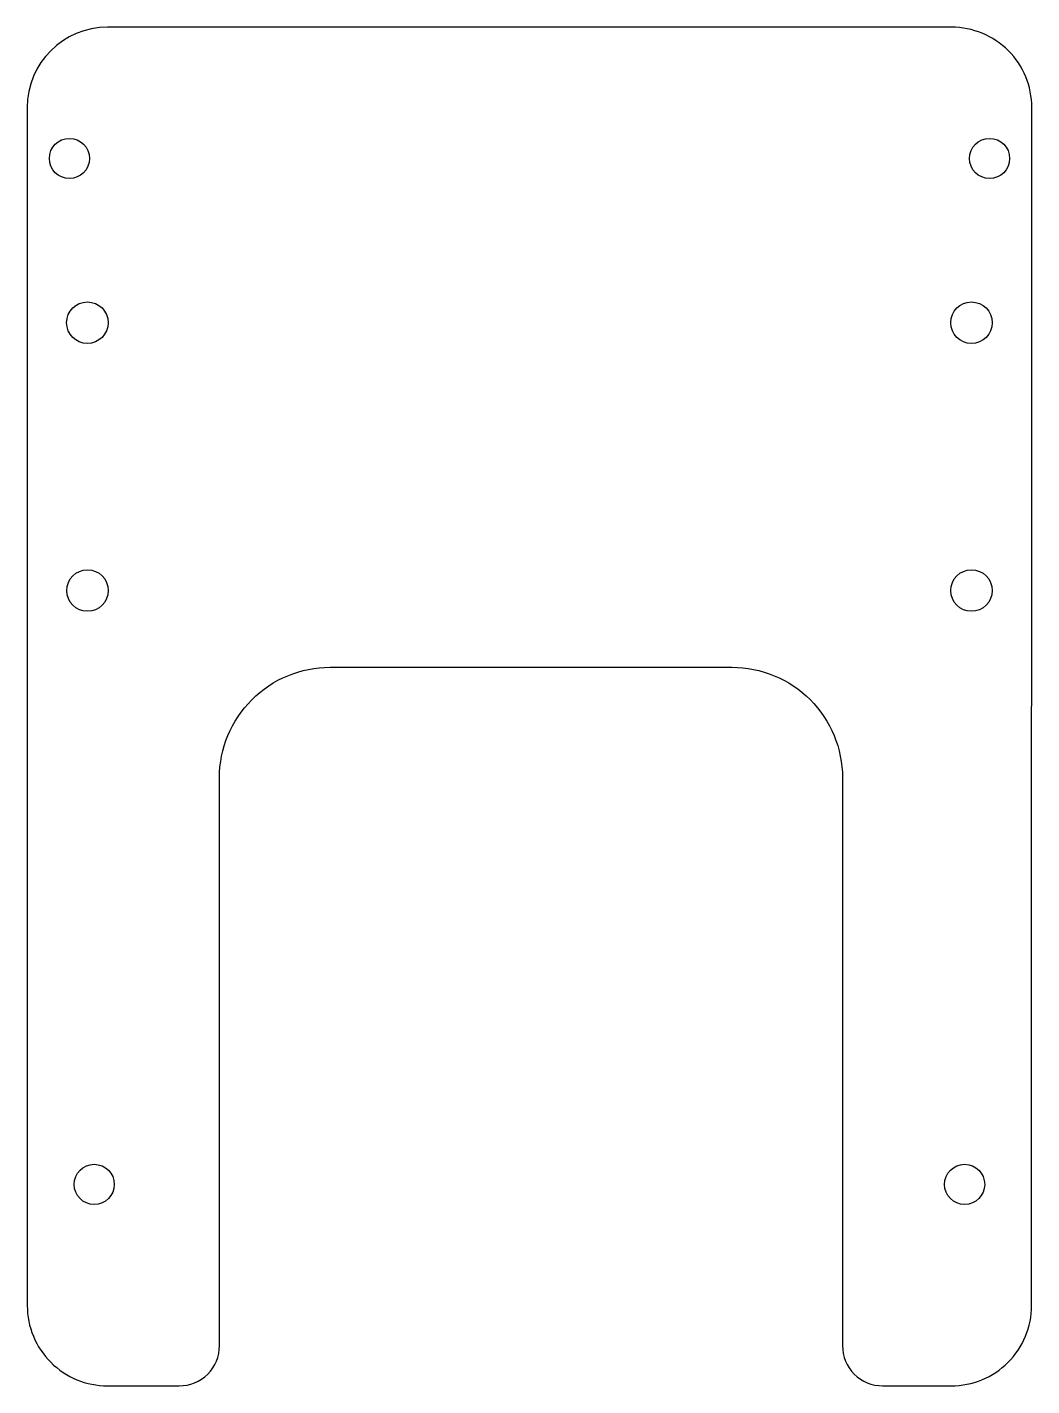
# Model space of a CAD drawing. Header units: millimetres. Extents: x -28 to 47, y -50 to 52.
import ezdxf

# ---------------------------------------------------------------- set-up
doc = ezdxf.new("R2010")
doc.units = ezdxf.units.MM
doc.layers.get('0').update_dxf_attribs({"linetype": 'CONTINUOUS'})

msp = doc.modelspace()

# ---------------------------------------------------------------- linework, layer by layer
msp.add_lwpolyline([(-16.49, -49.85, 0.414214), (-13.49, -46.85), (-13.49, -5.46), (-13.49, -4.46, -0.414214), (-5.23, 3.8), (24.77, 3.8, -0.414214), (33.02, -4.45), (33.02, -5.45), (33.02, -46.85, 0.414214), (36.02, -49.85), (38.14, -49.85), (41.14, -49.85, 0.414214), (47.14, -43.85), (47.14, -34.81), (47.16, 36.59), (47.16, 45.59, 0.414214), (41.16, 51.59), (-21.84, 51.59, 0.414165), (-27.84, 45.59), (-27.84, 36.59), (-27.84, -34.81), (-27.84, -43.85, 0.414214), (-21.84, -49.85)], format="xyb", close=True)
for centre, radius in [((-24.69, 41.79), 1.5), ((44, 41.79), 1.5), ((-23.35, 29.53), 1.55), ((42.65, 29.53), 1.55), ((-23.34, 9.53), 1.55), ((42.65, 9.53), 1.55), ((-22.84, -34.81), 1.5), ((42.14, -34.81), 1.5)]:
    msp.add_circle(centre, radius)

doc.saveas('drawing.dxf')
